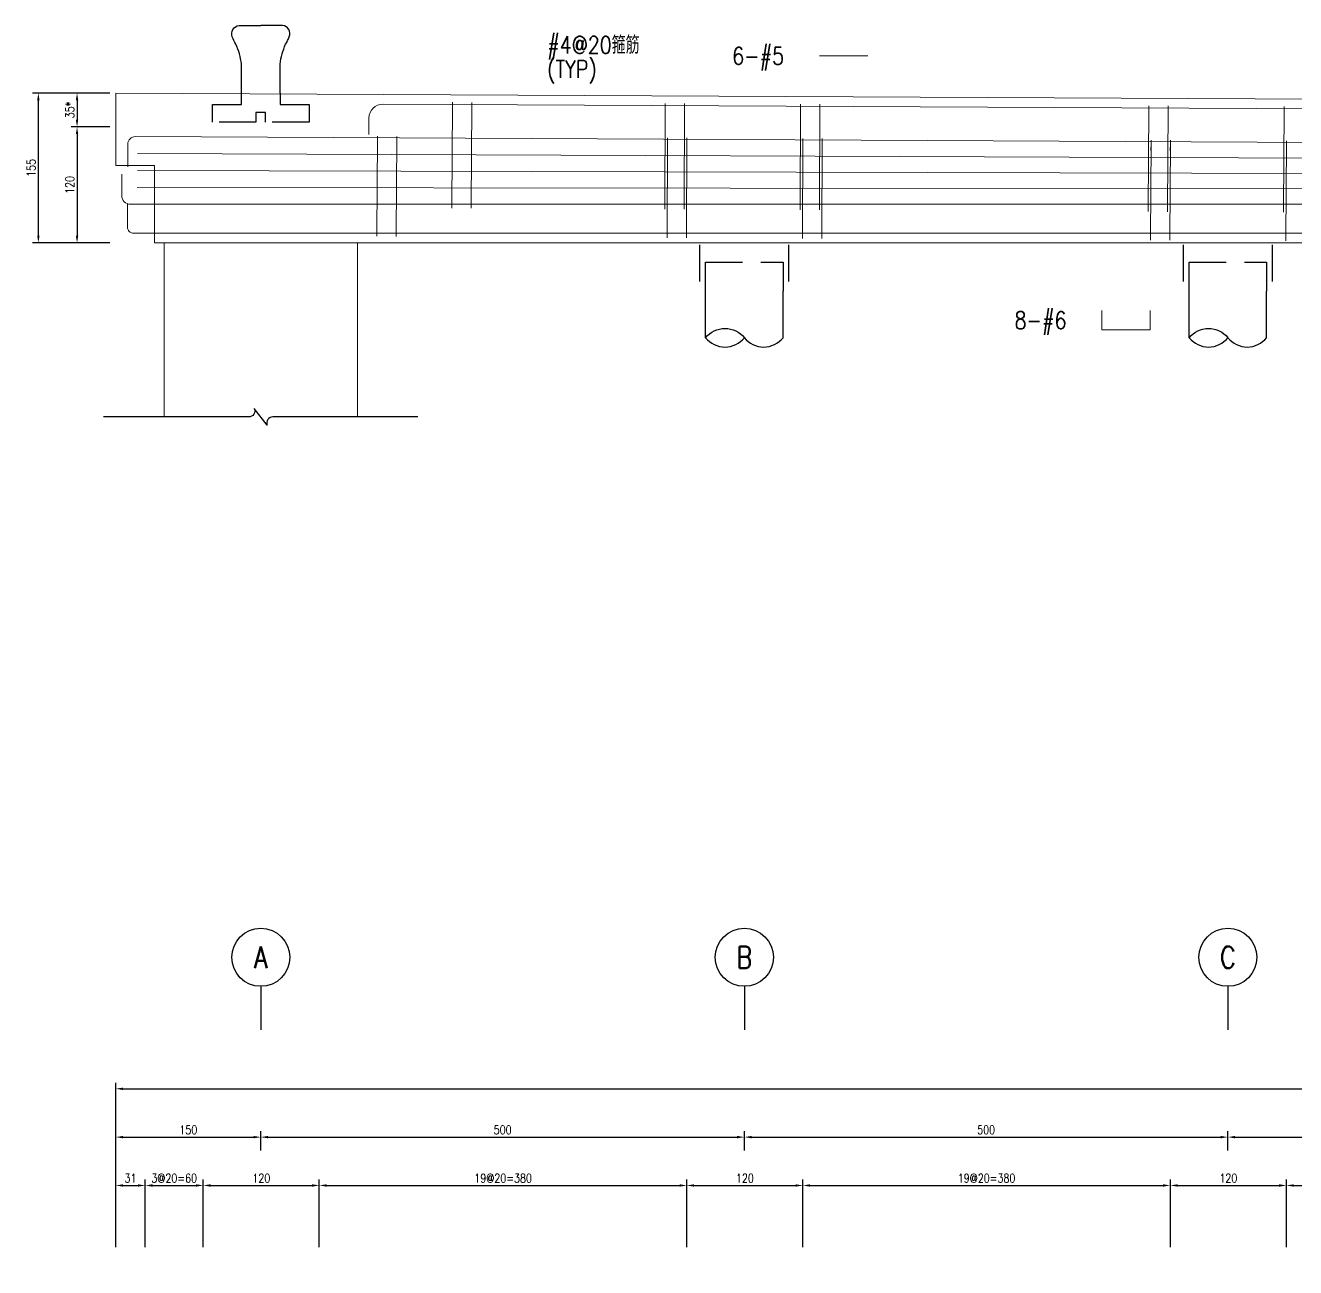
# Model space of a CAD drawing. Extents: x -4754 to 4976, y -19960 to 3841.
# Drawn here: x -359 to 955, y -6260 to -4975 of the extents above; entities that cross this region are included whole.
import ezdxf
from ezdxf.enums import TextEntityAlignment as Align

# ---------------------------------------------------------------- set-up
doc = ezdxf.new("R2010")
doc.units = 0
doc.header["$LTSCALE"] = 3
doc.linetypes.add('DASHED', pattern=[19.05, 12.7, -6.35])
doc.layers.get('0').update_dxf_attribs({"linetype": 'CONTINUOUS'})
doc.layers.add('HB_0', color=7, linetype='CONTINUOUS', transparency=0.5)
for name, color, linetype in [('HB_DIM', 1, 'CONTINUOUS'), ('HB_TXT_CTEXT', 2, 'CONTINUOUS'), ('鋼筋', 3, 'CONTINUOUS')]:
    doc.layers.add(name, color=color, linetype=linetype)
doc.styles.get("Standard").update_dxf_attribs({"font": 'ROMANS.shx', "width": 0.8, "bigfont": 'chineset.shx'})
doc.dimstyles.new('30', dxfattribs={"dimscale": 3, "dimtxt": 3, "dimasz": 2.5, "dimexe": 2, "dimexo": 2, "dimgap": 1, "dimtad": 1, "dimdsep": 46, "dimtxsty": 'Standard', "dimcen": 0, "dimclrd": 256, "dimclre": 256, "dimclrt": 2, "dimadec": 0, "dimazin": 0, "dimtfac": 1, "dimtix": 1, "dimtmove": 2, "dimatfit": 3, "dimfxl": 1, "dimtolj": 1, "dimtzin": 0, "dimarcsym": 0})

# ---------------------------------------------------------------- blocks, each defined once
blk = doc.blocks.new('fender_bottom')
at = {"color": 1, "linetype": 'Continuous'}
blk.add_lwpolyline([(162.5, 0), (12.5, 0, 0.529473), (6.7, -8.6), (-6.7, 8.6, -0.532815), (-12.5, 0), (-162.5, 0)], format="xyb", dxfattribs=at)
blk = doc.blocks.new('fender_top_transverse')
at = {"layer": 'HB_0', "color": 1, "linetype": 'Continuous'}
for points in [[(-20, 30), (-20, 60, 0.07193), (-25.7, 80.5, -0.041495), (-29.5, 88.2, -0.488993), (-22.5, 100), (0, 100)], [(20, 30), (20, 60, -0.07193), (25.7, 80.5, 0.041495), (29.5, 88.2, 0.488993), (22.5, 100), (0, 100)]]:
    blk.add_lwpolyline(points, format="xyb", dxfattribs=at)
at = {"layer": 'HB_0', "color": 252, "linetype": 'DASHED'}
blk.add_lwpolyline([(20, 30), (20, 18), (50, 18), (50, 0), (5, 0), (5, 10), (-5, 10), (-5, 0), (-50, 0), (-50, 18), (-20, 18), (-20, 30)], dxfattribs=at)
blk = doc.blocks.new('pile_vertical')
at = {"color": 252, "linetype": 'DASHED'}
for p, q in [((-46, -40), (-46, 0)), ((46, -40), (46, 0))]:
    blk.add_line(p, q, dxfattribs=at)
at = {"linetype": 'Continuous'}
for p, q in [((-40, -98.1), (-40, -50)), ((40, -98.1), (40, -50))]:
    blk.add_line(p, q, dxfattribs=at)
at = {"color": 252, "linetype": 'DASHED'}
blk.add_lwpolyline([(-40, -50), (-40, -20), (40, -20), (40, -50)], dxfattribs=at)
at = {"linetype": 'Continuous'}
for points in [[(-40, -98.1, -0.48), (0, -98.1, 0.48), (40, -98.1, 0.48)], [(-40, -98.1, 0.48), (0, -98.1, 0.48)]]:
    blk.add_lwpolyline(points, format="xyb", dxfattribs=at)
blk = doc.blocks.new('*D165')
at = {"layer": 'HB_DIM', "linetype": 'Continuous', "lineweight": -2}
for p, q in [((-271.4, -5044.8), (-311.4, -5044.8)), ((-305.4, -5052.3), (-305.4, -5072.3)), ((-271.4, -5079.8), (-311.4, -5079.8))]:
    blk.add_line(p, q, dxfattribs=at)
at = {"layer": 'HB_DIM'}
for points in [[(-304.2, -5052.3), (-306.7, -5052.3), (-305.4, -5044.8)], [(-306.7, -5072.3), (-304.2, -5072.3), (-305.4, -5079.8)]]:
    blk.add_solid(points, dxfattribs=at)
at = {"layer": 'HB_DIM', "color": 2, "linetype": 'Continuous', "insert": (-312.9, -5062.3), "char_height": 9, "attachment_point": 5, "rotation": 90}
blk.add_mtext('\\A1;35*', dxfattribs=at)
blk = doc.blocks.new('*D166')
at = {"layer": 'HB_DIM', "linetype": 'Continuous', "lineweight": -2}
for p, q in [((-271.4, -5079.8), (-311.4, -5079.8)), ((-305.4, -5087.3), (-305.4, -5192.3)), ((-271.4, -5199.8), (-311.4, -5199.8))]:
    blk.add_line(p, q, dxfattribs=at)
at = {"layer": 'HB_DIM'}
for points in [[(-304.2, -5087.3), (-306.7, -5087.3), (-305.4, -5079.8)], [(-306.7, -5192.3), (-304.2, -5192.3), (-305.4, -5199.8)]]:
    blk.add_solid(points, dxfattribs=at)
at = {"layer": 'HB_DIM', "color": 2, "linetype": 'Continuous', "insert": (-312.9, -5139.8), "char_height": 9, "attachment_point": 5, "rotation": 90}
blk.add_mtext('\\A1;120', dxfattribs=at)
blk = doc.blocks.new('*D188')
at = {"layer": 'HB_DIM', "linetype": 'Continuous', "lineweight": -2}
for p, q in [((-281.4, -5044.8), (-351.4, -5044.8)), ((-345.4, -5192.3), (-345.4, -5052.3)), ((-281.4, -5199.8), (-351.4, -5199.8))]:
    blk.add_line(p, q, dxfattribs=at)
at = {"layer": 'HB_DIM'}
for points in [[(-344.2, -5052.3), (-346.7, -5052.3), (-345.4, -5044.8)], [(-346.7, -5192.3), (-344.2, -5192.3), (-345.4, -5199.8)]]:
    blk.add_solid(points, dxfattribs=at)
at = {"layer": 'HB_DIM', "color": 2, "linetype": 'Continuous', "insert": (-352.9, -5122.3), "char_height": 9, "attachment_point": 5, "rotation": 90}
blk.add_mtext('\\A1;155', dxfattribs=at)
blk = doc.blocks.new('line_guide')
at = {"color": 4, "linetype": 'Continuous'}
blk.add_line((0, 0), (0, -45), dxfattribs=at)
blk.add_circle((0, 30), 30, dxfattribs=at)
at = {"color": 4, "linetype": 'Continuous', "width": 0.8}
blk.add_attdef('A', text='', height=22.5, dxfattribs=at).set_placement((0, 30), align=Align.MIDDLE)
blk = doc.blocks.new('*D191')
at = {"layer": 'HB_DIM', "linetype": 'Continuous', "lineweight": -2}
for p, q in [((-265.4, -6238.8), (-265.4, -6168.8)), ((-234.9, -6238.8), (-234.9, -6168.8)), ((-257.9, -6174.8), (-242.4, -6174.8))]:
    blk.add_line(p, q, dxfattribs=at)
at = {"layer": 'HB_DIM'}
for points in [[(-257.9, -6173.6), (-257.9, -6176.1), (-265.4, -6174.8)], [(-242.4, -6176.1), (-242.4, -6173.6), (-234.9, -6174.8)]]:
    blk.add_solid(points, dxfattribs=at)
at = {"layer": 'HB_DIM', "color": 2, "linetype": 'Continuous', "insert": (-250.2, -6167.3), "char_height": 9, "attachment_point": 5, "rotation": 0}
blk.add_mtext('\\A1;31', dxfattribs=at)
blk = doc.blocks.new('*D192')
at = {"layer": 'HB_DIM', "linetype": 'Continuous', "lineweight": -2}
for p, q in [((-234.9, -6238.8), (-234.9, -6168.8)), ((-174.9, -6238.8), (-174.9, -6168.8)), ((-227.4, -6174.8), (-182.4, -6174.8))]:
    blk.add_line(p, q, dxfattribs=at)
at = {"layer": 'HB_DIM'}
for points in [[(-227.4, -6173.6), (-227.4, -6176.1), (-234.9, -6174.8)], [(-182.4, -6176.1), (-182.4, -6173.6), (-174.9, -6174.8)]]:
    blk.add_solid(points, dxfattribs=at)
at = {"layer": 'HB_DIM', "color": 2, "linetype": 'Continuous', "insert": (-204.9, -6167.3), "char_height": 9, "attachment_point": 5, "rotation": 0}
blk.add_mtext('\\A1;3@20=60', dxfattribs=at)
blk = doc.blocks.new('*D193')
at = {"layer": 'HB_DIM', "linetype": 'Continuous', "lineweight": -2}
for p, q in [((-174.9, -6238.8), (-174.9, -6168.8)), ((-54.9, -6238.8), (-54.9, -6168.8)), ((-167.4, -6174.8), (-62.4, -6174.8))]:
    blk.add_line(p, q, dxfattribs=at)
at = {"layer": 'HB_DIM'}
for points in [[(-167.4, -6173.6), (-167.4, -6176.1), (-174.9, -6174.8)], [(-62.4, -6176.1), (-62.4, -6173.6), (-54.9, -6174.8)]]:
    blk.add_solid(points, dxfattribs=at)
at = {"layer": 'HB_DIM', "color": 2, "linetype": 'Continuous', "insert": (-114.9, -6167.3), "char_height": 9, "attachment_point": 5, "rotation": 0}
blk.add_mtext('\\A1;120', dxfattribs=at)
blk = doc.blocks.new('*D194')
at = {"layer": 'HB_DIM', "linetype": 'Continuous', "lineweight": -2}
for p, q in [((-54.9, -6238.8), (-54.9, -6168.8)), ((325.1, -6238.8), (325.1, -6168.8)), ((-47.4, -6174.8), (317.6, -6174.8))]:
    blk.add_line(p, q, dxfattribs=at)
at = {"layer": 'HB_DIM'}
for points in [[(-47.4, -6173.6), (-47.4, -6176.1), (-54.9, -6174.8)], [(317.6, -6176.1), (317.6, -6173.6), (325.1, -6174.8)]]:
    blk.add_solid(points, dxfattribs=at)
at = {"layer": 'HB_DIM', "color": 2, "linetype": 'Continuous', "insert": (135.1, -6167.3), "char_height": 9, "attachment_point": 5, "rotation": 0}
blk.add_mtext('\\A1;19@20=380', dxfattribs=at)
blk = doc.blocks.new('*D195')
at = {"layer": 'HB_DIM', "linetype": 'Continuous', "lineweight": -2}
for p, q in [((325.1, -6238.8), (325.1, -6168.8)), ((445.1, -6238.8), (445.1, -6168.8)), ((332.6, -6174.8), (437.6, -6174.8))]:
    blk.add_line(p, q, dxfattribs=at)
at = {"layer": 'HB_DIM'}
for points in [[(332.6, -6173.6), (332.6, -6176.1), (325.1, -6174.8)], [(437.6, -6176.1), (437.6, -6173.6), (445.1, -6174.8)]]:
    blk.add_solid(points, dxfattribs=at)
at = {"layer": 'HB_DIM', "color": 2, "linetype": 'Continuous', "insert": (385.1, -6167.3), "char_height": 9, "attachment_point": 5, "rotation": 0}
blk.add_mtext('\\A1;120', dxfattribs=at)
blk = doc.blocks.new('*D196')
at = {"layer": 'HB_DIM', "linetype": 'Continuous', "lineweight": -2}
for p, q in [((445.1, -6238.8), (445.1, -6168.8)), ((825.1, -6238.8), (825.1, -6168.8)), ((452.6, -6174.8), (817.6, -6174.8))]:
    blk.add_line(p, q, dxfattribs=at)
at = {"layer": 'HB_DIM'}
for points in [[(452.6, -6173.6), (452.6, -6176.1), (445.1, -6174.8)], [(817.6, -6176.1), (817.6, -6173.6), (825.1, -6174.8)]]:
    blk.add_solid(points, dxfattribs=at)
at = {"layer": 'HB_DIM', "color": 2, "linetype": 'Continuous', "insert": (635.1, -6167.3), "char_height": 9, "attachment_point": 5, "rotation": 0}
blk.add_mtext('\\A1;19@20=380', dxfattribs=at)
blk = doc.blocks.new('*D197')
at = {"layer": 'HB_DIM', "linetype": 'Continuous', "lineweight": -2}
for p, q in [((825.1, -6238.8), (825.1, -6168.8)), ((945.1, -6238.8), (945.1, -6168.8)), ((832.6, -6174.8), (937.6, -6174.8))]:
    blk.add_line(p, q, dxfattribs=at)
at = {"layer": 'HB_DIM'}
for points in [[(832.6, -6173.6), (832.6, -6176.1), (825.1, -6174.8)], [(937.6, -6176.1), (937.6, -6173.6), (945.1, -6174.8)]]:
    blk.add_solid(points, dxfattribs=at)
at = {"layer": 'HB_DIM', "color": 2, "linetype": 'Continuous', "insert": (885.1, -6167.3), "char_height": 9, "attachment_point": 5, "rotation": 0}
blk.add_mtext('\\A1;120', dxfattribs=at)
blk = doc.blocks.new('*D198')
at = {"layer": 'HB_DIM', "linetype": 'Continuous', "lineweight": -2}
for p, q in [((945.1, -6238.8), (945.1, -6168.8)), ((1325.1, -6238.8), (1325.1, -6168.8)), ((952.6, -6174.8), (1317.6, -6174.8))]:
    blk.add_line(p, q, dxfattribs=at)
at = {"layer": 'HB_DIM'}
for points in [[(952.6, -6173.6), (952.6, -6176.1), (945.1, -6174.8)], [(1317.6, -6176.1), (1317.6, -6173.6), (1325.1, -6174.8)]]:
    blk.add_solid(points, dxfattribs=at)
at = {"layer": 'HB_DIM', "color": 2, "linetype": 'Continuous', "insert": (1135.1, -6167.3), "char_height": 9, "attachment_point": 5, "rotation": 0}
blk.add_mtext('\\A1;19@20=380', dxfattribs=at)
blk = doc.blocks.new('*D206')
at = {"layer": 'HB_DIM', "linetype": 'Continuous', "lineweight": -2}
for p, q in [((-265.4, -6238.8), (-265.4, -6068.8)), ((-257.9, -6074.8), (2707.1, -6074.8)), ((2714.6, -6253.8), (2714.6, -6068.8))]:
    blk.add_line(p, q, dxfattribs=at)
at = {"layer": 'HB_DIM'}
for points in [[(-257.9, -6073.6), (-257.9, -6076.1), (-265.4, -6074.8)], [(2707.1, -6076.1), (2707.1, -6073.6), (2714.6, -6074.8)]]:
    blk.add_solid(points, dxfattribs=at)
at = {"layer": 'HB_DIM', "color": 2, "linetype": 'Continuous', "insert": (1224.6, -6067.3), "char_height": 9, "attachment_point": 5, "rotation": 0}
blk.add_mtext('\\A1;2980', dxfattribs=at)
blk = doc.blocks.new('*D207')
at = {"layer": 'HB_DIM', "linetype": 'Continuous', "lineweight": -2}
for p, q in [((-265.4, -6238.8), (-265.4, -6118.8)), ((-115.4, -6138.8), (-115.4, -6118.8)), ((-257.9, -6124.8), (-122.9, -6124.8))]:
    blk.add_line(p, q, dxfattribs=at)
at = {"layer": 'HB_DIM'}
for points in [[(-257.9, -6123.6), (-257.9, -6126.1), (-265.4, -6124.8)], [(-122.9, -6126.1), (-122.9, -6123.6), (-115.4, -6124.8)]]:
    blk.add_solid(points, dxfattribs=at)
at = {"layer": 'HB_DIM', "color": 2, "linetype": 'Continuous', "insert": (-190.4, -6117.3), "char_height": 9, "attachment_point": 5, "rotation": 0}
blk.add_mtext('\\A1;150', dxfattribs=at)
blk = doc.blocks.new('*D208')
at = {"layer": 'HB_DIM', "linetype": 'Continuous', "lineweight": -2}
for p, q in [((-115.4, -6138.8), (-115.4, -6118.8)), ((384.6, -6138.8), (384.6, -6118.8)), ((-107.9, -6124.8), (377.1, -6124.8))]:
    blk.add_line(p, q, dxfattribs=at)
at = {"layer": 'HB_DIM'}
for points in [[(-107.9, -6123.6), (-107.9, -6126.1), (-115.4, -6124.8)], [(377.1, -6126.1), (377.1, -6123.6), (384.6, -6124.8)]]:
    blk.add_solid(points, dxfattribs=at)
at = {"layer": 'HB_DIM', "color": 2, "linetype": 'Continuous', "insert": (134.6, -6117.3), "char_height": 9, "attachment_point": 5, "rotation": 0}
blk.add_mtext('\\A1;500', dxfattribs=at)
blk = doc.blocks.new('*D209')
at = {"layer": 'HB_DIM', "linetype": 'Continuous', "lineweight": -2}
for p, q in [((384.6, -6138.8), (384.6, -6118.8)), ((884.6, -6138.8), (884.6, -6118.8)), ((392.1, -6124.8), (877.1, -6124.8))]:
    blk.add_line(p, q, dxfattribs=at)
at = {"layer": 'HB_DIM'}
for points in [[(392.1, -6123.6), (392.1, -6126.1), (384.6, -6124.8)], [(877.1, -6126.1), (877.1, -6123.6), (884.6, -6124.8)]]:
    blk.add_solid(points, dxfattribs=at)
at = {"layer": 'HB_DIM', "color": 2, "linetype": 'Continuous', "insert": (634.6, -6117.3), "char_height": 9, "attachment_point": 5, "rotation": 0}
blk.add_mtext('\\A1;500', dxfattribs=at)
blk = doc.blocks.new('*D210')
at = {"layer": 'HB_DIM', "linetype": 'Continuous', "lineweight": -2}
for p, q in [((884.6, -6138.8), (884.6, -6118.8)), ((1384.6, -6138.8), (1384.6, -6118.8)), ((892.1, -6124.8), (1377.1, -6124.8))]:
    blk.add_line(p, q, dxfattribs=at)
at = {"layer": 'HB_DIM'}
for points in [[(892.1, -6123.6), (892.1, -6126.1), (884.6, -6124.8)], [(1377.1, -6126.1), (1377.1, -6123.6), (1384.6, -6124.8)]]:
    blk.add_solid(points, dxfattribs=at)
at = {"layer": 'HB_DIM', "color": 2, "linetype": 'Continuous', "insert": (1134.6, -6117.3), "char_height": 9, "attachment_point": 5, "rotation": 0}
blk.add_mtext('\\A1;500', dxfattribs=at)

msp = doc.modelspace()

# ---------------------------------------------------------------- linework, layer by layer
at = {"layer": 'HB_0', "lineweight": 5}
for p, q in [((-215.427, -5199.802), (-215.427, -5379.802)), ((-15.427, -5199.802), (-15.427, -5379.802))]:
    msp.add_line(p, q, dxfattribs=at)
msp.add_lwpolyline([(-225.427, -5199.802), (-225.427, -5119.802), (-265.427, -5119.802), (-265.427, -5044.802), (2714.573, -5059.802), (2714.573, -5199.802), (-225.427, -5199.802)], dxfattribs=at)
at = {"layer": 'HB_DIM', "color": 1, "linetype": 'Continuous'}
for points in [[(25.129, -5090.171, 0, 1.25, 0), (37.439, -5081.661, 0, 0, 0), (162.767, -4995.029, 0, 0, 0), (180.767, -4995.029, 0, 0, 0)], [(102.767, -5055.029, 0, 1.25, 0), (112.767, -5045.029, 0, 0, 0), (162.767, -4995.029, 0, 0, 0), (180.767, -4995.029, 0, 0, 0)], [(344.142, -5126.359, 0, 1.25, 0), (344.142, -5111.359, 0, 0, 0), (344.142, -5006.359, 0, 0, 0), (362.142, -5006.359, 0, 0, 0)], [(344.142, -5143.104, 0, 1.25, 0), (344.142, -5128.104, 0, 0, 0), (344.142, -5006.359, 0, 0, 0), (362.142, -5006.359, 0, 0, 0)], [(344.142, -5109.614, 0, 1.25, 0), (344.142, -5094.614, 0, 0, 0), (344.142, -5006.359, 0, 0, 0), (362.142, -5006.359, 0, 0, 0)], [(931.051, -5095.823, 0, 1.25, 0), (931.051, -5080.823, 0, 0, 0), (931.051, -5005.823, 0, 0, 0), (949.051, -5005.823, 0, 0, 0)], [(929.798, -5159.808, 0, 1.25, 0), (929.798, -5174.808, 0, 0, 0), (929.798, -5249.808, 0, 0, 0), (947.798, -5249.808, 0, 0, 0)], [(636.132, -5189.826, 0, 1.25, 0), (636.132, -5204.826, 0, 0, 0), (636.132, -5279.826, 0, 0, 0), (654.132, -5279.826, 0, 0, 0)]]:
    msp.add_lwpolyline(points, format="xyseb", dxfattribs=at)
at = {"layer": 'HB_TXT_CTEXT', "lineweight": 5}
msp.add_line((462.142, -5006.359, 50), (512.142, -5006.359, 50), dxfattribs=at)
msp.add_polyline3d([(754.132, -5269.826, -50), (754.132, -5289.826, -50), (804.132, -5289.826, -50), (804.132, -5269.826, -50)], dxfattribs=at)
at = {"layer": '鋼筋', "lineweight": 5}
for p, q in [((11.01, -5056.193, -38), (2694.033, -5069.698, -38)), ((11.01, -5056.193, -27.143), (2694.033, -5069.698, -27.143)), ((11.01, -5056.193, -16.286), (2694.033, -5069.698, -16.286)), ((11.01, -5056.193, -5.429), (2694.033, -5069.698, -5.429)), ((11.01, -5056.193, 5.429), (2694.033, -5069.698, 5.429)), ((11.01, -5056.193, 16.286), (2694.033, -5069.698, 16.286)), ((11.01, -5056.193, 27.143), (2694.033, -5069.698, 27.143)), ((11.01, -5056.193, 38), (2694.033, -5069.698, 38)), ((82.754, -5057.512, 40.245), (82.235, -5160.652, 40.245)), ((82.235, -5160.652, -40.245), (82.754, -5057.512, -40.245)), ((82.716, -5065.132, 33.895), (82.754, -5057.512, 33.895)), ((82.754, -5057.512, -33.895), (82.716, -5065.132, -33.895)), ((102.754, -5057.613, 40.245), (102.235, -5160.752, 40.245)), ((102.235, -5160.752, -40.245), (102.754, -5057.613, -40.245)), ((102.715, -5065.233, 33.895), (102.754, -5057.613, 33.895)), ((102.754, -5057.613, -33.895), (102.715, -5065.233, -33.895)), ((302.751, -5058.62, 40.245), (302.232, -5161.759, 40.245)), ((302.232, -5161.759, -40.245), (302.751, -5058.62, -40.245)), ((302.713, -5066.24, 33.895), (302.751, -5058.62, 33.895)), ((302.751, -5058.62, -33.895), (302.713, -5066.24, -33.895)), ((322.751, -5058.72, 40.245), (322.232, -5161.86, 40.245)), ((322.232, -5161.86, -40.245), (322.751, -5058.72, -40.245)), ((322.713, -5066.34, 33.895), (322.751, -5058.72, 33.895)), ((322.751, -5058.72, -33.895), (322.713, -5066.34, -33.895)), ((442.749, -5059.324, 40.245), (442.23, -5162.464, 40.245)), ((442.23, -5162.464, -40.245), (442.749, -5059.324, -40.245)), ((442.711, -5066.944, 33.895), (442.749, -5059.324, 33.895)), ((442.749, -5059.324, -33.895), (442.711, -5066.944, -33.895)), ((462.749, -5059.425, 40.245), (462.23, -5162.564, 40.245)), ((462.23, -5162.564, -40.245), (462.749, -5059.425, -40.245)), ((462.711, -5067.045, 33.895), (462.749, -5059.425, 33.895)), ((462.749, -5059.425, -33.895), (462.711, -5067.045, -33.895)), ((802.745, -5061.137, 40.245), (802.226, -5164.276, 40.245)), ((802.226, -5164.276, -40.245), (802.745, -5061.137, -40.245)), ((802.707, -5068.756, 33.895), (802.745, -5061.137, 33.895)), ((802.745, -5061.137, -33.895), (802.707, -5068.756, -33.895)), ((822.745, -5061.237, 40.245), (822.225, -5164.377, 40.245)), ((822.225, -5164.377, -40.245), (822.745, -5061.237, -40.245)), ((822.706, -5068.857, 33.895), (822.745, -5061.237, 33.895)), ((822.745, -5061.237, -33.895), (822.706, -5068.857, -33.895)), ((942.743, -5061.841, 40.245), (942.224, -5164.981, 40.245)), ((942.224, -5164.981, -40.245), (942.743, -5061.841, -40.245)), ((942.705, -5069.461, 33.895), (942.743, -5061.841, 33.895)), ((942.743, -5061.841, -33.895), (942.705, -5069.461, -33.895)), ((-3.639, -5087.73, -38), (-3.553, -5070.61, -38)), ((-3.639, -5087.73, -27.143), (-3.553, -5070.61, -27.143)), ((-3.639, -5087.73, -16.286), (-3.553, -5070.61, -16.286)), ((-3.639, -5087.73, -5.429), (-3.553, -5070.61, -5.429)), ((-3.639, -5087.73, 5.429), (-3.553, -5070.61, 5.429)), ((-3.639, -5087.73, 16.286), (-3.553, -5070.61, 16.286)), ((-3.639, -5087.73, 27.143), (-3.553, -5070.61, 27.143)), ((-3.639, -5087.73, 38), (-3.553, -5070.61, 38)), ((-245.103, -5089.902, -50), (2695.282, -5104.703, -50)), ((-245.103, -5089.902, -35.714), (2695.282, -5104.703, -35.714)), ((-245.103, -5089.902, -21.429), (2695.282, -5104.703, -21.429)), ((-245.103, -5089.902, -7.143), (2695.282, -5104.703, -7.143)), ((-245.103, -5089.902, 7.143), (2695.282, -5104.703, 7.143)), ((-245.103, -5089.902, 21.429), (2695.282, -5104.703, 21.429)), ((-245.103, -5089.902, 35.714), (2695.282, -5104.703, 35.714)), ((-245.103, -5089.902, 50), (2695.282, -5104.703, 50)), ((5.116, -5092.654, 51.745), (4.627, -5189.791, 51.745)), ((4.627, -5189.791, -51.745), (5.116, -5092.654, -51.745)), ((5.078, -5100.274, 45.395), (5.116, -5092.654, 45.395)), ((5.116, -5092.654, -45.395), (5.078, -5100.274, -45.395)), ((25.116, -5092.754, 51.745), (24.627, -5189.892, 51.745)), ((24.627, -5189.892, -51.745), (25.116, -5092.754, -51.745)), ((25.078, -5100.374, 45.395), (25.116, -5092.754, 45.395)), ((25.116, -5092.754, -45.395), (25.078, -5100.374, -45.395)), ((305.112, -5094.164, 51.745), (304.623, -5191.301, 51.745)), ((304.623, -5191.301, -51.745), (305.112, -5094.164, -51.745)), ((305.074, -5101.784, 45.395), (305.112, -5094.164, 45.395)), ((305.112, -5094.164, -45.395), (305.074, -5101.784, -45.395)), ((325.112, -5094.264, 51.745), (324.623, -5191.402, 51.745)), ((324.623, -5191.402, -51.745), (325.112, -5094.264, -51.745)), ((325.074, -5101.884, 45.395), (325.112, -5094.264, 45.395)), ((325.112, -5094.264, -45.395), (325.074, -5101.884, -45.395)), ((445.111, -5094.869, 51.745), (444.622, -5192.006, 51.745)), ((444.622, -5192.006, -51.745), (445.111, -5094.869, -51.745)), ((445.072, -5102.488, 45.395), (445.111, -5094.869, 45.395)), ((445.111, -5094.869, -45.395), (445.072, -5102.488, -45.395)), ((465.11, -5094.969, 51.745), (464.621, -5192.107, 51.745)), ((464.621, -5192.107, -51.745), (465.11, -5094.969, -51.745)), ((465.072, -5102.589, 45.395), (465.11, -5094.969, 45.395)), ((465.11, -5094.969, -45.395), (465.072, -5102.589, -45.395)), ((-253.03, -5120.973, -50), (-252.912, -5097.633, -50)), ((-253.03, -5120.973, -35.714), (-252.912, -5097.633, -35.714)), ((-253.03, -5120.973, -21.429), (-252.912, -5097.633, -21.429)), ((-253.03, -5120.973, -7.143), (-252.912, -5097.633, -7.143)), ((-253.03, -5120.973, 7.143), (-252.912, -5097.633, 7.143)), ((-253.03, -5120.973, 21.429), (-252.912, -5097.633, 21.429)), ((-253.03, -5120.973, 35.714), (-252.912, -5097.633, 35.714)), ((-253.03, -5120.973, 50), (-252.912, -5097.633, 50)), ((-242.961, -5107.406, -50), (2692.983, -5118.449, -50)), ((-242.961, -5107.406, 50), (2692.983, -5118.449, 50)), ((805.106, -5096.681, 51.745), (804.617, -5193.818, 51.745)), ((804.617, -5193.818, -51.745), (805.106, -5096.681, -51.745)), ((805.068, -5104.3, 45.395), (805.106, -5096.681, 45.395)), ((805.106, -5096.681, -45.395), (805.068, -5104.3, -45.395)), ((825.106, -5096.781, 51.745), (824.617, -5193.919, 51.745)), ((824.617, -5193.919, -51.745), (825.106, -5096.781, -51.745)), ((825.067, -5104.401, 45.395), (825.106, -5096.781, 45.395)), ((825.106, -5096.781, -45.395), (825.067, -5104.401, -45.395)), ((945.104, -5097.385, 51.745), (944.615, -5194.523, 51.745)), ((944.615, -5194.523, -51.745), (945.104, -5097.385, -51.745)), ((945.066, -5105.005, 45.395), (945.104, -5097.385, 45.395)), ((945.104, -5097.385, -45.395), (945.066, -5105.005, -45.395)), ((-259.068, -5128.563, -50), (-259.18, -5150.897, -50)), ((-259.068, -5128.563, -35.714), (-259.18, -5150.897, -35.714)), ((-259.068, -5128.563, -21.429), (-259.18, -5150.897, -21.429)), ((-259.068, -5128.563, -7.143), (-259.18, -5150.897, -7.143)), ((-259.068, -5128.563, 7.143), (-259.18, -5150.897, 7.143)), ((-259.068, -5128.563, 21.429), (-259.18, -5150.897, 21.429)), ((-259.068, -5128.563, 35.714), (-259.18, -5150.897, 35.714)), ((-259.068, -5128.563, 50), (-259.18, -5150.897, 50)), ((-243.049, -5124.898, -50), (2692.906, -5132.206, -50)), ((-243.049, -5124.898, 50), (2692.906, -5132.206, 50)), ((-243.137, -5142.39, -50), (2692.825, -5145.964, -50)), ((-243.137, -5142.39, 50), (2692.825, -5145.964, 50)), ((-253.221, -5158.907, -50), (-253.343, -5183.143, -50)), ((-253.221, -5158.907, -35.714), (-253.343, -5183.143, -35.714)), ((-253.221, -5158.907, -21.429), (-253.343, -5183.143, -21.429)), ((-253.221, -5158.907, -7.143), (-253.343, -5183.143, -7.143)), ((-253.221, -5158.907, 7.143), (-253.343, -5183.143, 7.143)), ((-253.221, -5158.907, 21.429), (-253.343, -5183.143, 21.429)), ((-253.221, -5158.907, 35.714), (-253.343, -5183.143, 35.714)), ((-253.221, -5158.907, 50), (-253.343, -5183.143, 50)), ((-250.29, -5159.832, -50), (2699.93, -5159.772, -50)), ((-250.29, -5159.832, -35.714), (2699.93, -5159.772, -35.714)), ((-250.29, -5159.832, -21.429), (2699.93, -5159.772, -21.429)), ((-250.29, -5159.832, -7.143), (2699.93, -5159.772, -7.143)), ((-250.29, -5159.832, 7.143), (2699.93, -5159.772, 7.143)), ((-250.29, -5159.832, 21.429), (2699.93, -5159.772, 21.429)), ((-250.29, -5159.832, 35.714), (2699.93, -5159.772, 35.714)), ((-250.29, -5159.832, 50), (2699.93, -5159.772, 50)), ((82.219, -5163.827, 37.07), (82.219, -5163.827, -37.07)), ((102.219, -5163.927, 37.07), (102.219, -5163.927, -37.07)), ((302.216, -5164.934, 37.07), (302.216, -5164.934, -37.07)), ((322.216, -5165.035, 37.07), (322.216, -5165.035, -37.07)), ((442.214, -5165.639, 37.07), (442.214, -5165.639, -37.07)), ((462.214, -5165.739, 37.07), (462.214, -5165.739, -37.07)), ((802.21, -5167.451, 37.07), (802.21, -5167.451, -37.07)), ((822.209, -5167.551, 37.07), (822.209, -5167.551, -37.07)), ((942.208, -5168.155, 37.07), (942.208, -5168.155, -37.07)), ((-246.657, -5189.862, -50), (2695.973, -5189.742, -50)), ((-246.657, -5189.862, -35.714), (2695.973, -5189.742, -35.714)), ((-246.657, -5189.862, -21.429), (2695.973, -5189.742, -21.429)), ((-246.657, -5189.862, -7.143), (2695.973, -5189.742, -7.143)), ((-246.657, -5189.862, 7.143), (2695.973, -5189.742, 7.143)), ((-246.657, -5189.862, 21.429), (2695.973, -5189.742, 21.429)), ((-246.657, -5189.862, 35.714), (2695.973, -5189.742, 35.714)), ((-246.657, -5189.862, 50), (2695.973, -5189.742, 50)), ((4.611, -5192.966, 48.57), (4.611, -5192.966, -48.57)), ((24.611, -5193.067, 48.57), (24.611, -5193.067, -48.57)), ((304.607, -5194.476, 48.57), (304.607, -5194.476, -48.57)), ((324.607, -5194.577, 48.57), (324.607, -5194.577, -48.57)), ((444.606, -5195.181, 48.57), (444.606, -5195.181, -48.57)), ((464.605, -5195.282, 48.57), (464.605, -5195.282, -48.57)), ((804.601, -5196.993, 48.57), (804.601, -5196.993, -48.57)), ((824.601, -5197.094, 48.57), (824.601, -5197.094, -48.57)), ((944.599, -5197.698, 48.57), (944.599, -5197.698, -48.57))]:
    msp.add_line(p, q, dxfattribs=at)
at = {"layer": '鋼筋', "lineweight": 5, "extrusion": (0, 0, -1)}
for centre, radius, end in [((-10.937, -5070.683, 38), 14.49, 90.288399), ((-10.937, -5070.683, 27.143), 14.49, 90.288399), ((-10.937, -5070.683, 16.286), 14.49, 90.288399), ((-10.937, -5070.683, 5.429), 14.49, 90.288399), ((-10.937, -5070.683, -5.429), 14.49, 90.288399), ((-10.937, -5070.683, -16.286), 14.49, 90.288399), ((-10.937, -5070.683, -27.143), 14.49, 90.288399), ((-10.937, -5070.683, -38), 14.49, 90.288399), ((245.142, -5097.672, 50), 7.77, 90.288403), ((245.142, -5097.672, 35.714), 7.77, 90.288403), ((245.142, -5097.672, 21.429), 7.77, 90.288403), ((245.142, -5097.672, 7.143), 7.77, 90.288403), ((245.142, -5097.672, -7.143), 7.77, 90.288403), ((245.142, -5097.672, -21.429), 7.77, 90.288403), ((245.142, -5097.672, -35.714), 7.77, 90.288403), ((245.142, -5097.672, -50), 7.77, 90.288403)]:
    msp.add_arc(centre, radius, 0.288399, end, dxfattribs=at)
at = {"layer": '鋼筋', "lineweight": 5, "extrusion": (0.999987, -0.005033, 0)}
for centre, start, end in [((-5057.032, 37.07, 108.21), 270, 90), ((-5057.032, -37.07, 108.21), 270, 90), ((-5057.032, 37.07, 128.21), 270, 90), ((-5057.032, -37.07, 128.21), 270, 90), ((-5057.032, 37.07, 328.21), 270, 90), ((-5057.032, -37.07, 328.21), 270, 90), ((-5057.032, 37.07, 348.21), 270, 90), ((-5057.032, -37.07, 348.21), 270, 90), ((-5057.032, 37.07, 468.21), 270, 90), ((-5057.032, -37.07, 468.21), 270, 90), ((-5057.032, 37.07, 488.21), 270, 90), ((-5057.032, -37.07, 488.21), 270, 90), ((-5057.032, 37.07, 828.21), 270, 90), ((-5057.032, -37.07, 828.21), 270, 90), ((-5057.032, 37.07, 848.21), 270, 90), ((-5057.032, -37.07, 848.21), 270, 90), ((-5057.032, 37.07, 968.21), 270, 90), ((-5057.032, -37.07, 968.21), 270, 90), ((-5092.563, 48.57, 30.75), 270, 90), ((-5092.563, -48.57, 30.75), 270, 90), ((-5092.563, 48.57, 50.75), 270, 90), ((-5092.563, -48.57, 50.75), 270, 90), ((-5092.563, 48.57, 330.75), 270, 90), ((-5092.563, -48.57, 330.75), 270, 90), ((-5092.563, 48.57, 350.75), 270, 90), ((-5092.563, -48.57, 350.75), 270, 90), ((-5092.563, 48.57, 470.75), 270, 90), ((-5092.563, -48.57, 470.75), 270, 90), ((-5092.563, 48.57, 490.75), 270, 90), ((-5092.563, -48.57, 490.75), 270, 90), ((-5092.563, 48.57, 830.75), 270, 90), ((-5092.563, -48.57, 830.75), 270, 90), ((-5092.563, 48.57, 850.75), 270, 90), ((-5092.563, -48.57, 850.75), 270, 90), ((-5092.563, 48.57, 970.75), 270, 90), ((-5092.563, -48.57, 970.75), 270, 90), ((-5160.172, 37.07, 108.21), 90, 180), ((-5160.172, -37.07, 108.21), 180, 270), ((-5160.172, 37.07, 128.21), 90, 180), ((-5160.172, -37.07, 128.21), 180, 270), ((-5160.172, 37.07, 328.21), 90, 180), ((-5160.172, -37.07, 328.21), 180, 270), ((-5160.172, 37.07, 348.21), 90, 180), ((-5160.172, -37.07, 348.21), 180, 270), ((-5160.172, 37.07, 468.21), 90, 180), ((-5160.172, -37.07, 468.21), 180, 270), ((-5160.172, 37.07, 488.21), 90, 180), ((-5160.172, -37.07, 488.21), 180, 270), ((-5160.172, 37.07, 828.21), 90, 180), ((-5160.172, -37.07, 828.21), 180, 270), ((-5160.172, 37.07, 848.21), 90, 180), ((-5160.172, -37.07, 848.21), 180, 270), ((-5160.172, 37.07, 968.21), 90, 180), ((-5160.172, -37.07, 968.21), 180, 270), ((-5189.702, 48.57, 30.75), 90, 180), ((-5189.702, -48.57, 30.75), 180, 270), ((-5189.702, 48.57, 50.75), 90, 180), ((-5189.702, -48.57, 50.75), 180, 270), ((-5189.702, 48.57, 330.75), 90, 180), ((-5189.702, -48.57, 330.75), 180, 270), ((-5189.702, 48.57, 350.75), 90, 180), ((-5189.702, -48.57, 350.75), 180, 270), ((-5189.702, 48.57, 470.75), 90, 180), ((-5189.702, -48.57, 470.75), 180, 270), ((-5189.702, 48.57, 490.75), 90, 180), ((-5189.702, -48.57, 490.75), 180, 270), ((-5189.702, 48.57, 830.75), 90, 180), ((-5189.702, -48.57, 830.75), 180, 270), ((-5189.702, 48.57, 850.75), 90, 180), ((-5189.702, -48.57, 850.75), 180, 270), ((-5189.702, 48.57, 970.75), 90, 180), ((-5189.702, -48.57, 970.75), 180, 270)]:
    msp.add_arc(centre, 3.175, start, end, dxfattribs=at)
at = {"layer": '鋼筋', "lineweight": 5}
for centre, radius, end in [((-250.29, -5150.942, -50), 8.89, 270.001166), ((-250.29, -5150.942, -35.714), 8.89, 270.001166), ((-250.29, -5150.942, -21.429), 8.89, 270.001166), ((-250.29, -5150.942, -7.143), 8.89, 270.001166), ((-250.29, -5150.942, 7.143), 8.89, 270.001166), ((-250.29, -5150.942, 21.429), 8.89, 270.001166), ((-250.29, -5150.942, 35.714), 8.89, 270.001166), ((-250.29, -5150.942, 50), 8.89, 270.001166), ((-246.658, -5183.177, -50), 6.685, 270.002342), ((-246.658, -5183.177, -35.714), 6.685, 270.002342), ((-246.658, -5183.177, -21.429), 6.685, 270.002342), ((-246.658, -5183.177, -7.143), 6.685, 270.002342), ((-246.658, -5183.177, 7.143), 6.685, 270.002342), ((-246.658, -5183.177, 21.429), 6.685, 270.002342), ((-246.658, -5183.177, 35.714), 6.685, 270.002342), ((-246.658, -5183.177, 50), 6.685, 270.002342)]:
    msp.add_arc(centre, radius, 179.711601, end, dxfattribs=at)

# ---------------------------------------------------------------- block references
at = {"layer": 'HB_0', "linetype": 'Continuous'}
for name, p in [('fender_top_transverse', (-115.427, -5074.802)), ('pile_vertical', (384.573, -5199.802)), ('pile_vertical', (884.573, -5199.802)), ('fender_bottom', (-115.427, -5379.802))]:
    msp.add_blockref(name, p, dxfattribs=at)
for p, values in [((-115.427, -5968.802), {'A': 'A'}), ((384.573, -5968.802), {'A': 'B'}), ((884.573, -5968.802), {'A': 'C'})]:
    msp.add_blockref('line_guide', p, dxfattribs=at).add_auto_attribs(values)

# ---------------------------------------------------------------- texts
at = {"layer": 'HB_TXT_CTEXT', "linetype": 'Continuous', "width": 0.8}
for s, p in [('#4@20箍筋', (180.767, -4995.029, 35.225)), (' 6-#5', (362.142, -5006.359, 50)), ('(TYP)', (180.767, -5020.029, 35.225)), (' 8-#6', (654.132, -5279.826, -50))]:
    msp.add_text(s, height=18, dxfattribs=at).set_placement(p, align=Align.MIDDLE_LEFT)

# ---------------------------------------------------------------- dimensions: what is measured, and where the dimension line sits
at = {"layer": 'HB_DIM', "linetype": 'Continuous'}
for base, p1, p2, angle, override, picture, middle in [((-345.427, -5044.802), (-275.427, -5199.802), (-275.427, -5044.802), 90, {"dimtad": 4, "dimdec": 0, "dimpost": '<>'}, '*D188', (-352.927, -5122.302)), ((-305.427, -5199.802), (-265.427, -5079.802), (-265.427, -5199.802), 90, {"dimtad": 4, "dimdec": 0, "dimpost": '<>'}, '*D166', (-312.927, -5139.802)), ((2714.573, -6074.802), (-265.427, -6244.802), (2714.573, -6259.802), 0, {"dimdec": 0, "dimpost": '<>'}, '*D206', (1224.573, -6067.302)), ((-115.427, -6124.802), (-265.427, -6244.802), (-115.427, -6144.802, -2179), 0, {"dimdec": 0, "dimpost": '<>'}, '*D207', (-190.427, -6117.302)), ((384.573, -6124.802), (-115.427, -6144.802, -2179), (384.573, -6144.802, -1679), 0, {"dimdec": 0, "dimpost": '<>'}, '*D208', (134.573, -6117.302)), ((884.573, -6124.802), (384.573, -6144.802, -1679), (884.573, -6144.802, -1179), 0, {"dimdec": 0, "dimpost": '<>'}, '*D209', (634.573, -6117.302)), ((1384.573, -6124.802), (884.573, -6144.802, -1179), (1384.573, -6144.802, -679), 0, {"dimdec": 0, "dimpost": '<>'}, '*D210', (1134.573, -6117.302)), ((-234.919, -6174.802), (-265.427, -6244.802), (-234.919, -6244.802, 45.395), 0, {"dimdec": 0, "dimpost": '<>'}, '*D191', (-250.173, -6167.302)), ((-54.921, -6174.802), (-174.92, -6244.802, 45.395), (-54.921, -6244.802, 45.395), 0, {"dimdec": 0, "dimpost": '<>'}, '*D193', (-114.921, -6167.302)), ((445.072, -6174.802), (325.074, -6244.802, 45.395), (445.072, -6244.802, 45.395), 0, {"dimdec": 0, "dimpost": '<>'}, '*D195', (385.073, -6167.302)), ((945.066, -6174.802), (825.067, -6244.802, 45.395), (945.066, -6244.802, 45.395), 0, {"dimdec": 0, "dimpost": '<>'}, '*D197', (885.067, -6167.302))]:
    dim = msp.add_linear_dim(base=base, p1=p1, p2=p2, angle=angle, dimstyle='30', override=override, dxfattribs=at)
    dim.commit()
    dim.dimension.update_dxf_attribs({"geometry": picture, "text_midpoint": middle})
for base, p1, p2, angle, text, override, picture, middle in [((-305.427, -5079.802), (-265.427, -5044.802), (-265.427, -5079.802), 90, '<>*', {"dimtad": 4, "dimdec": 0, "dimpost": '<>'}, '*D165', (-312.927, -5062.302)), ((-174.92, -6174.802), (-234.919, -6244.802, 45.395), (-174.92, -6244.802, 45.395), 0, '3@20=<>', {"dimdec": 0, "dimpost": '<>'}, '*D192', (-204.92, -6167.302)), ((325.074, -6174.802), (-54.921, -6244.802, 45.395), (325.074, -6244.802, 45.395), 0, '19@20=<>', {"dimdec": 0, "dimpost": '<>'}, '*D194', (135.076, -6167.302)), ((825.067, -6174.802), (445.072, -6244.802, 45.395), (825.067, -6244.802, 45.395), 0, '19@20=<>', {"dimdec": 0, "dimpost": '<>'}, '*D196', (635.07, -6167.302)), ((1325.061, -6174.802), (945.066, -6244.802, 45.395), (1325.061, -6244.802, 45.395), 0, '19@20=<>', {"dimdec": 0, "dimpost": '<>'}, '*D198', (1135.063, -6167.302))]:
    dim = msp.add_linear_dim(base=base, p1=p1, p2=p2, angle=angle, text=text, dimstyle='30', override=override, dxfattribs=at)
    dim.commit()
    dim.dimension.update_dxf_attribs({"geometry": picture, "text_midpoint": middle})

doc.saveas('drawing.dxf')
